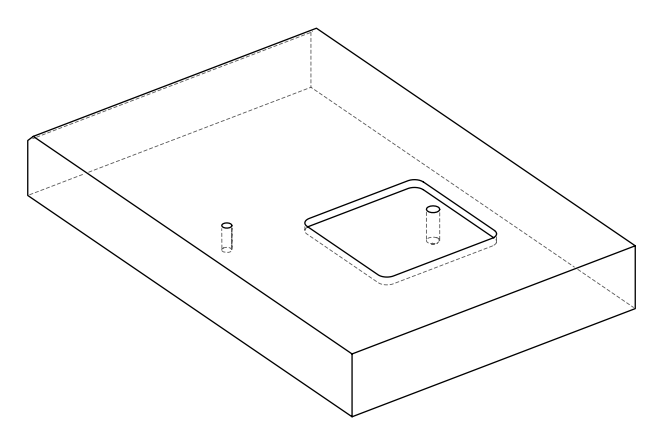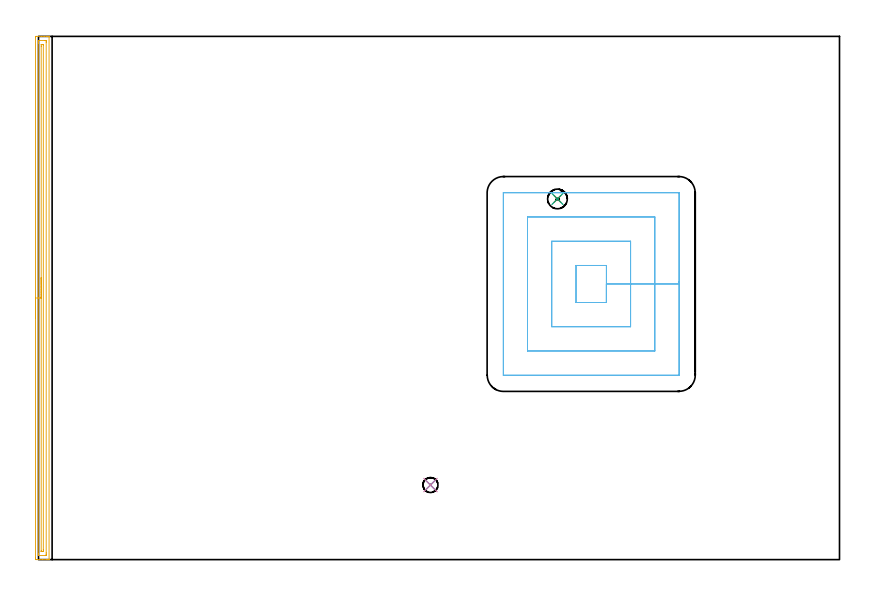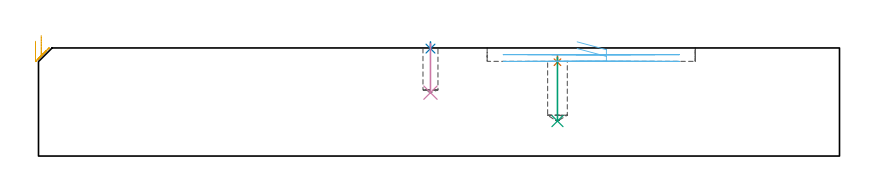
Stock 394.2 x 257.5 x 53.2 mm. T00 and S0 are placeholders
(PLAN: 6 operations, 4 tool changes, 10.3 min)
(1 SPOT_DRILL | STEP1POCKET | NXT0321_9005460120000 | 0.03 min | 635 mm3)
(2 SPOT_DRILL_1 | STEP1POCKET_1 | NXT0321_9005460120000 | 0.03 min | 0 mm3)
(3 DRILL_BLIND_HOLE_INTO_CENTER | STEP1POCKET | UGT0301_492 | 0.13 min | 2070 mm3)
(4 DRILL_BLIND_HOLE_INTO_CENTER_1 | STEP1POCKET_1 | NXT0301_045 | 0.1 min | 901 mm3)
(5 AREA_MILL | FG_CHAMFER_SURFACE | UGT0205_001 | 6.36 min | 5780 mm3)
(6 MILL_RECTANGULAR_POCKET | POCKET_RECTANGULAR_STRAIGHT | UGT0201_134 | Follow Part, ap 3.975, ae 75% | 3.7 min | 70397 mm3)
(TOOL NXT0321_9005460120000 | NC Spot Drill, 142deg, 12mm, Carbide, Uncoated | D12 PA142 FL30 Z2)
(TOOL UGT0301_492 | Carbide Drill 9.7 mm | D9.7 PA118 FL87 Z2)
(TOOL NXT0301_045 | Carbide Drill 7.4mm [860.1-0740-022A1-MM 2214] | D7.4 PA140 FL41 Z2)
(TOOL UGT0205_001 | Chamfer Mill 20 x 3 x 45 deg. | D20 FL50 Z2)
(TOOL UGT0201_134 | Carbide End Mill 15.9 | D15.9 FL30 Z4)
(OP 1 SPOT_DRILL)
G17 G21 G94 G90
T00 M6
G54
G17 G0 G90 X255.4 Y177.5 S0 M3
G43 Z63.2 H0
G94 G81 G98 Z46.183 F250. R49.6
G80
M5
M2
(OP 2 SPOT_DRILL_1)
G17 G21 G94 G90
T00 M6
G54
G17 G0 G90 X192.9 Y36.7 S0 M3
G43 Z63.2 H0
G94 G81 G98 Z52.881 F250. R56.2
G80
M5
M2
(OP 3 DRILL_BLIND_HOLE_INTO_CENTER)
G17 G21 G94 G90
T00 M6
G54
G17 G0 G90 X255.4 Y177.5 S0 M3
G43 Z63.2 H0
G94 G81 G98 Z17.2 F250. R48.6
G80
M5
M2
(OP 4 DRILL_BLIND_HOLE_INTO_CENTER_1)
G17 G21 G94 G90
T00 M6
G54
G17 G0 G90 X192.9 Y36.7 S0 M3
G43 Z63.2 H1
G94 G81 G98 Z31.2 F250. R55.2
G80
M5
M2
(OP 5 AREA_MILL)
G17 G21 G94 G90
T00 M6
G54
G17 G0 G90 X-1.5 Y118.75 S1061 M3
G43 Z63.2 H0
Z56.5
G94 G1 Y118.788 Z55.628 F250.
Y118.902 Z54.764
Y119.091 Z53.912
Y119.353 Z53.08
Y119.687 Z52.274
Y120.09 Z51.5
Y120.558 Z50.764
Y121.09 Z50.072
Y121.679 Z49.429
Y122.322 Z48.84
Y123.014 Z48.308
Y123.75 Z47.84
Y124.524 Z47.437
Y125.33 Z47.103
Y126.162 Z46.841
Y127.013 Z46.652
Y127.878 Z46.538
Y128.75 Z46.5
Y256.888
X-1.498 Y257.196
X-1.493 Y257.49 Z46.503
X-1.198 Y257.5 Z46.799
X1.415 Z49.41
X2.833 Z50.829
X4.027 Z52.022
X4.674 Z52.673
X4.975 Z52.975
X5.089 Y257.498 Z53.081
X5.197 Y257.49 Z53.188
X5.2 Y257.334 Z53.2
Y0.166
X5.197 Y0.01 Z53.188
X5.089 Y0.002 Z53.081
X4.976 Y0. Z52.975
X4.674 Z52.673
X4.027 Z52.022
X1.962 Z49.959
X0.544 Z48.539
X-1.101 Z46.896
X-1.198 Y0.002 Z46.799
X-1.493 Y0.01 Z46.503
X-1.498 Y0.304 Z46.5
X-1.5 Y0.612
Y0.922
Y128.75
X-0.086 Z47.914
Y254.209
X-0.085 Y254.853 Z47.915
X-0.083 Y255.102 Z47.917
X-0.079 Y255.424 Z47.921
X-0.071 Y255.49 Z47.929
X0.026 Y255.495 Z48.026
X0.157 Y255.499 Z48.157
X3.156 Y255.5 Z51.156
X3.641 Y255.498 Z51.641
X3.753 Y255.493 Z51.753
X3.775 Y255.491 Z51.775
X3.779 Y255.452 Z51.779
X3.783 Y255.352 Z51.783
X3.785 Y255.102 Z51.785
X3.786 Y254.456 Z51.786
Y3.291
X3.785 Y2.647 Z51.785
X3.783 Y2.398 Z51.783
X3.779 Y2.076 Z51.779
X3.771 Y2.01 Z51.771
X3.674 Y2.005 Z51.674
X3.543 Y2.001 Z51.543
X0.544 Y2. Z48.544
X0.059 Y2.002 Z48.059
X-0.053 Y2.007 Z47.947
X-0.074 Y2.009 Z47.926
X-0.079 Y2.048 Z47.921
X-0.083 Y2.148 Z47.917
X-0.085 Y2.398 Z47.915
X-0.086 Y3.044 Z47.914
Y128.75
X1.328 Z49.328
Y252.511
X1.33 Y253.316 Z49.33
X1.331 Y253.402 Z49.331
X1.335 Y253.483 Z49.335
X1.415 Y253.49 Z49.415
X2.107 Y253.499 Z50.107
X2.285 Y253.497 Z50.285
X2.345 Y253.494 Z50.345
X2.361 Y253.491 Z50.361
X2.365 Y253.461 Z50.365
X2.369 Y253.404 Z50.369
X2.371 Y253.316 Z50.371
Y253.228
Y4.989
X2.37 Y4.184 Z50.37
X2.369 Y4.099 Z50.369
X2.365 Y4.017 Z50.365
X2.285 Y4.01 Z50.285
X1.593 Y4.001 Z49.593
X1.415 Y4.003 Z49.415
X1.355 Y4.006 Z49.355
X1.339 Y4.009 Z49.339
X1.335 Y4.038 Z49.335
X1.331 Y4.096 Z49.331
X1.329 Y4.184 Z49.329
Y4.272
X1.328 Y128.75 Z49.328
Y129.622 Z49.367
Y130.486 Z49.48
Y131.338 Z49.669
Y132.17 Z49.932
Y132.976 Z50.265
Y133.75 Z50.668
Y134.486 Z51.137
Y135.178 Z51.668
Y135.821 Z52.257
Y136.41 Z52.901
Y136.941 Z53.593
Y137.41 Z54.328
Y137.813 Z55.102
Y138.147 Z55.908
Y138.409 Z56.74
Y138.598 Z57.592
Y138.712 Z58.457
Y138.75 Z59.328
G0 Z63.2
M5
M2
(OP 6 MILL_RECTANGULAR_POCKET)
G17 G21 G94 G90
T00 M6
G54
G17 G0 G90 X265.088 Y126.525 S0 M3
G43 Z63.2 H0
Z56.2
G94 G1 X279.475 Z52.345 F250.
Y135.65 Z49.9
Y144.775 F500.
X264.525
Y126.525
X279.475
Y135.65
X291.4
Y156.7
X252.6
Y114.6
X291.4
Y135.65
X303.325
Y168.625
X240.675
Y102.675
X303.325
Y135.65
X315.25
Y180.5
X315.252 Y180.53
X315.23 Y180.552
X315.2 Y180.55
X228.8
X228.77 Y180.552
X228.748 Y180.53
X228.75 Y180.5
Y90.8
X228.748 Y90.77
X228.77 Y90.748
X228.8 Y90.75
X315.2
X315.23 Y90.748
X315.252 Y90.77
X315.25 Y90.8
Y135.65
Y136.65
G0 X265.088 Y126.525 Z52.9
G1 X279.475 Z49.045 F250.
Y135.65 Z46.6
Y144.775 F500.
X264.525
Y126.525
X279.475
Y135.65
X291.4
Y156.7
X252.6
Y114.6
X291.4
Y135.65
X303.325
Y168.625
X240.675
Y102.675
X303.325
Y135.65
X315.25
Y180.5
X315.252 Y180.53
X315.23 Y180.552
X315.2 Y180.55
X228.8
X228.77 Y180.552
X228.748 Y180.53
X228.75 Y180.5
Y90.8
X228.748 Y90.77
X228.77 Y90.748
X228.8 Y90.75
X315.2
X315.23 Y90.748
X315.252 Y90.77
X315.25 Y90.8
Y135.65
Y136.65
G0 Z63.2
M5
M2
